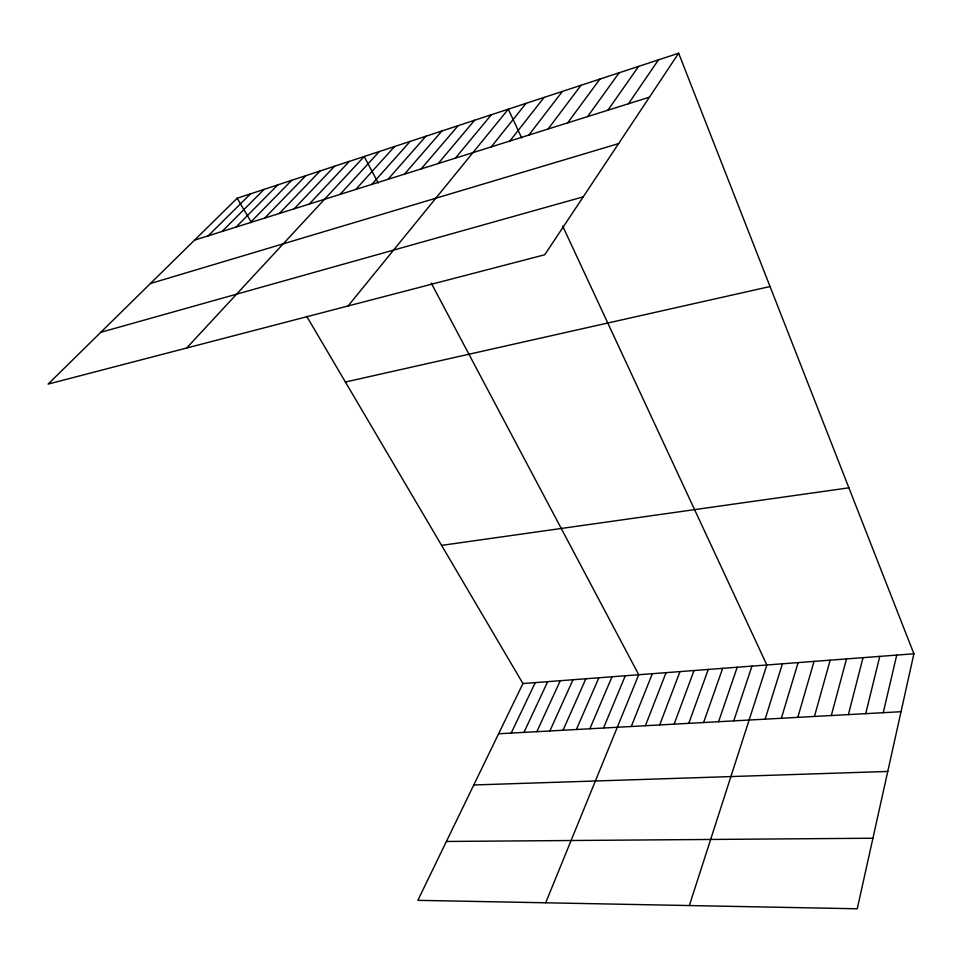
<?xml version="1.0" encoding="UTF-8"?>
<svg xmlns="http://www.w3.org/2000/svg" width="962" height="962" viewBox="0 0 962 962"><rect width="100%" height="100%" fill="white"/><g stroke="black" fill="none" stroke-linecap="round" stroke-linejoin="round"><path stroke-width="1.44" d="M678.655 53.223L544.745 254.762L48.1 384.103L237.181 198.22L678.655 53.223L913.9 653.787L857.25 908.777L417.857 900.336L522.943 683.549L306.698 316.294M883.248 712.686L896.728 655.098M865.716 713.648L879.773 656.385M848.4 714.598L863.022 657.659M831.312 715.536L846.5 658.922M814.441 716.462L830.17 660.16M797.799 717.375L814.044 661.387M781.36 718.277L798.123 662.602M765.139 719.167L782.395 663.804M689.345 905.555L766.846 664.982L562.686 226.082M733.753 720.887L751.947 666.113M718.578 721.716L737.217 667.243M703.595 722.534L722.666 668.349M688.78 723.352L708.272 669.444M674.146 724.158L694.047 670.526M659.679 724.939L679.99 671.596M645.394 725.733L666.077 672.654M631.264 726.502L652.332 673.701M545.682 902.789L638.744 674.735L431.253 283.117M603.511 728.03L625.3 675.757M589.862 728.775L612.012 676.767M576.382 729.509L598.869 677.765M563.047 730.242L585.87 678.763M549.867 730.964L573.003 679.737M536.832 731.685L560.281 680.711M523.941 732.383L547.703 681.661M511.195 733.08L535.257 682.611M628.487 103.752L658.477 59.848M607.876 110.233L638.636 66.366M587.602 116.606L619.119 72.787M567.688 122.859L599.903 79.088M548.099 129.016L581 85.305M528.835 135.077L562.397 91.414M509.884 141.029L544.083 97.427M491.245 146.885L526.058 103.343M348.064 305.988L508.309 109.175L521.681 137.927M455.399 158.153L491.341 114.743M438.155 163.564L474.615 120.238M421.176 168.903L458.152 125.649M404.461 174.158L441.919 130.976M387.987 179.329L425.913 136.231M371.777 184.427L410.149 141.414M355.796 189.442L394.6 146.513M340.055 194.396L379.281 151.551M186.664 348.016L364.177 156.505L378.198 182.984M309.259 204.076L349.278 161.4M294.192 208.802L334.584 166.234M279.353 213.468L320.093 170.983M264.718 218.073L305.808 175.685M250.288 222.607L291.702 180.315M236.063 227.068L277.802 184.884M222.042 231.481L264.081 189.382M208.201 235.822L250.541 193.831M194.565 240.115L649.458 97.162M150.409 283.525L618.614 143.591M100.794 332.299L583.225 196.849M345.394 382.022L770.045 286.532M441.582 545.382L848.893 487.83M522.943 683.549L913.9 653.787M498.593 733.778L901.033 711.712M473.785 784.968L887.758 771.452M446.392 841.461L872.919 838.227M237.181 198.22L251.238 222.102"/></g></svg>
